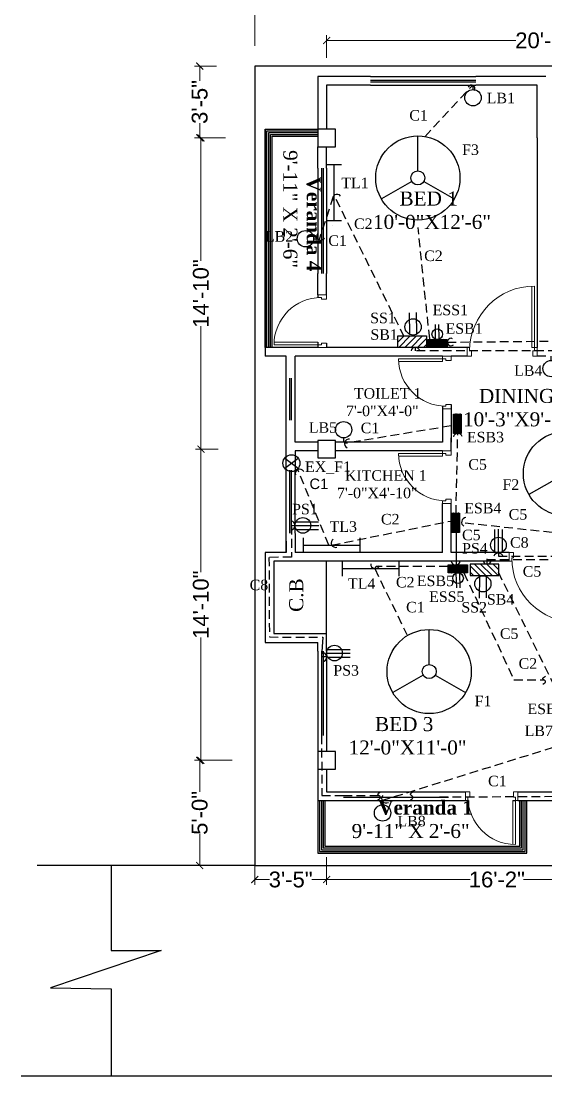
# Model space of a CAD drawing. Header units: inches. Extents: x -19236 to 2549, y 984 to 4513.
# Drawn here: x -702 to -403, y 3280 to 3882 of the extents above; entities that cross this region are included whole.
import ezdxf

# ---------------------------------------------------------------- set-up
doc = ezdxf.new("R2010")
doc.units = ezdxf.units.IN
doc.header["$LTSCALE"] = 20
doc.header["$MEASUREMENT"] = 0
doc.linetypes.add('HIDDEN', pattern=[0.375, 0.25, -0.125])
for name, color, linetype, lineweight, true_color in [('CONDUITT', 7, 'HIDDEN', 9, 0x17f90b), ('SDB2SB', 7, 'HIDDEN', 9, 0x17f90b), ('wall', 7, 'Continuous', 9, 0x2618ec)]:
    doc.layers.add(name, color=color, linetype=linetype, lineweight=lineweight, true_color=true_color)
for name, color, linetype, lineweight in [('DOOR', 252, 'Continuous', 15), ('grill', 253, 'Continuous', 35), ('Window', 204, 'Continuous', 9)]:
    doc.layers.add(name, color=color, linetype=linetype, lineweight=lineweight)
doc.layers.add('Fitting_fixture', color=50, linetype='Continuous')
doc.layers.add('Text_Main', color=7, linetype='Continuous')
doc.styles.add('h7', font='arial.ttf', dxfattribs={"height": 9})
doc.styles.add('RS4', font='sylfaen.ttf', dxfattribs={"height": 12})
doc.styles.get("Standard").update_dxf_attribs({"font": 'arial.ttf'})
doc.dimstyles.new('SAJIB 2', dxfattribs={"dimtxt": 9, "dimasz": 4, "dimexe": 3, "dimexo": 3.0625, "dimgap": 0.09, "dimtad": 0, "dimdec": 0, "dimzin": 3, "dimdsep": 46, "dimlunit": 4, "dimtxsty": 'h7', "dimblk": 'ARCHTICK', "dimcen": 2, "dimclrd": 6, "dimclre": 7, "dimclrt": 7, "dimadec": 0, "dimazin": 0, "dimtfac": 1, "dimtdec": 0, "dimtofl": 0, "dimtmove": 0, "dimatfit": 3, "dimldrblk": 'OPEN30', "dimfxl": 1, "dimtolj": 1, "dimtzin": 0, "dimlwd": 20, "dimlwe": 20, "dimarcsym": 0})

# ---------------------------------------------------------------- blocks, each defined once
blk = doc.blocks.new('RTRTR')
at = {"layer": 'DOOR'}
for p, q in [((-723.21, 2222.65), (-723.21, 2247.61)), ((-721.71, 2222.65), (-721.71, 2247.65)), ((-721.71, 2222.65), (-723.21, 2222.65))]:
    blk.add_line(p, q, dxfattribs=at)
for points in [[(-750.21, 2222.65), (-748.71, 2222.65), (-748.71, 2220.65), (-747.71, 2220.65), (-747.71, 2217.65), (-750.21, 2217.65)], [(-720.21, 2222.65), (-721.71, 2222.65), (-721.71, 2220.65), (-722.71, 2220.65), (-722.71, 2217.65), (-720.21, 2217.65)]]:
    blk.add_lwpolyline(points, close=True, dxfattribs=at)
blk.add_arc((-721.71, 2220.65), 27, 90, 180, dxfattribs=at)
blk = doc.blocks.new('GDFGD')
at = {"layer": 'DOOR'}
for p, q in [((-3036.95, 2150.78), (-3036.95, 2185.78)), ((-3035.45, 2150.78), (-3035.45, 2185.75)), ((-3036.95, 2150.78), (-3035.45, 2150.78))]:
    blk.add_line(p, q, dxfattribs=at)
for points in [[(-3038.45, 2150.78), (-3036.95, 2150.78), (-3036.95, 2148.78), (-3035.95, 2148.78), (-3035.95, 2145.78), (-3038.45, 2145.78)], [(-2998.45, 2150.78), (-2999.95, 2150.78), (-2999.95, 2148.78), (-3000.95, 2148.78), (-3000.95, 2145.78), (-2998.45, 2145.78)]]:
    blk.add_lwpolyline(points, close=True, dxfattribs=at)
blk.add_arc((-3036.95, 2148.78), 37, 0, 90, dxfattribs=at)
blk = doc.blocks.new('_ArchTick')
at = {"layer": 'grill', "color": 0, "const_width": 0.15}
blk.add_lwpolyline([(-0.5, -0.5), (0.5, 0.5)], dxfattribs=at)
blk = doc.blocks.new('*D164')
at = {"layer": 'wall', "color": 7, "linetype": 'Continuous', "lineweight": 20, "ltscale": 25}
for p, q in [((-568.66, 3868), (-568.66, 3897.5)), ((7.34, 3874.71), (7.34, 3897.5))]:
    blk.add_line(p, q, dxfattribs=at)
at = {"layer": 'wall', "color": 6, "linetype": 'Continuous', "lineweight": 20, "ltscale": 25}
for p, q in [((-568.66, 3894.5), (-296.39, 3894.5)), ((7.34, 3894.5), (-264.93, 3894.5))]:
    blk.add_line(p, q, dxfattribs=at)
at = {"layer": 'wall', "color": 6, "linetype": 'Continuous', "lineweight": 20, "ltscale": 25, "xscale": 4, "yscale": 4, "zscale": 4, "rotation": 180}
blk.add_blockref('_ArchTick', (-568.66, 3894.5), dxfattribs=at)
at = {"layer": 'wall', "color": 6, "linetype": 'Continuous', "lineweight": 20, "ltscale": 25, "xscale": 4, "yscale": 4, "zscale": 4}
blk.add_blockref('_ArchTick', (7.34, 3894.5), dxfattribs=at)
at = {"layer": 'wall', "color": 7, "linetype": 'Continuous', "lineweight": -3, "ltscale": 25, "insert": (-280.66, 3894.5), "char_height": 9, "attachment_point": 5, "style": 'h7'}
blk.add_mtext('\\A1;48\'-0"', dxfattribs=at)
blk = doc.blocks.new('_Open30')
at = {"color": 0, "linetype": 'ByBlock', "lineweight": -2}
for p, q in [((-1, 0.27), (0, 0)), ((0, 0), (-1, -0.27)), ((0, 0), (-1, 0))]:
    blk.add_line(p, q, dxfattribs=at)
blk = doc.blocks.new('*D166')
at = {"layer": 'wall', "color": 7, "linetype": 'Continuous', "lineweight": 20, "ltscale": 25}
for p, q in [((-527.66, 3861.25), (-527.66, 3874.09)), ((-280.66, 3861.25), (-280.66, 3874.09))]:
    blk.add_line(p, q, dxfattribs=at)
at = {"layer": 'wall', "color": 6, "linetype": 'Continuous', "lineweight": 20, "ltscale": 25}
for p, q in [((-527.66, 3871.09), (-419.78, 3871.09)), ((-280.66, 3871.09), (-388.53, 3871.09))]:
    blk.add_line(p, q, dxfattribs=at)
at = {"layer": 'wall', "color": 6, "linetype": 'Continuous', "lineweight": 20, "ltscale": 25, "xscale": 4, "yscale": 4, "zscale": 4, "rotation": 180}
blk.add_blockref('_ArchTick', (-527.66, 3871.09), dxfattribs=at)
at = {"layer": 'wall', "color": 6, "linetype": 'Continuous', "lineweight": 20, "ltscale": 25, "xscale": 4, "yscale": 4, "zscale": 4}
blk.add_blockref('_ArchTick', (-280.66, 3871.09), dxfattribs=at)
at = {"layer": 'wall', "color": 7, "linetype": 'Continuous', "lineweight": -3, "ltscale": 25, "insert": (-404.16, 3871.09), "char_height": 9, "attachment_point": 5, "style": 'h7'}
blk.add_mtext('\\A1;20\'-7"', dxfattribs=at)
blk = doc.blocks.new('*D167')
at = {"layer": 'wall', "color": 7, "linetype": 'Continuous', "lineweight": 20, "ltscale": 25}
for p, q in [((-590.42, 3856.5), (-603, 3856.5)), ((-585.37, 3815.5), (-603, 3815.5))]:
    blk.add_line(p, q, dxfattribs=at)
at = {"layer": 'wall', "color": 6, "linetype": 'Continuous', "lineweight": 20, "ltscale": 25}
for p, q in [((-600, 3856.5), (-600, 3848.05)), ((-600, 3815.5), (-600, 3823.95))]:
    blk.add_line(p, q, dxfattribs=at)
at = {"layer": 'wall', "color": 6, "linetype": 'Continuous', "lineweight": 20, "ltscale": 25, "xscale": 4, "yscale": 4, "zscale": 4}
for p, rotation in [((-600, 3856.5), 90), ((-600, 3815.5), 270)]:
    blk.add_blockref('_ArchTick', p, dxfattribs=dict(at, rotation=rotation))
at = {"layer": 'wall', "color": 7, "linetype": 'Continuous', "lineweight": -3, "ltscale": 25, "insert": (-600, 3836), "char_height": 9, "attachment_point": 5, "rotation": 90, "style": 'h7'}
blk.add_mtext('\\A1;3\'-5"', dxfattribs=at)
blk = doc.blocks.new('*D168')
at = {"layer": 'wall', "color": 7, "linetype": 'Continuous', "lineweight": 20, "ltscale": 25}
for p, q in [((-581.55, 3460.5), (-603, 3460.5)), ((-583.22, 3400.5), (-603, 3400.5))]:
    blk.add_line(p, q, dxfattribs=at)
at = {"layer": 'wall', "color": 6, "linetype": 'Continuous', "lineweight": 20, "ltscale": 25}
for p, q in [((-600, 3460.5), (-600, 3442.55)), ((-600, 3400.5), (-600, 3418.45))]:
    blk.add_line(p, q, dxfattribs=at)
at = {"layer": 'wall', "color": 6, "linetype": 'Continuous', "lineweight": 20, "ltscale": 25, "xscale": 4, "yscale": 4, "zscale": 4}
for p, rotation in [((-600, 3460.5), 90), ((-600, 3400.5), 270)]:
    blk.add_blockref('_ArchTick', p, dxfattribs=dict(at, rotation=rotation))
at = {"layer": 'wall', "color": 7, "linetype": 'Continuous', "lineweight": -3, "ltscale": 25, "insert": (-600, 3430.5), "char_height": 9, "attachment_point": 5, "rotation": 90, "style": 'h7'}
blk.add_mtext('\\A1;5\'-0"', dxfattribs=at)
blk = doc.blocks.new('*D169')
at = {"layer": 'wall', "color": 7, "linetype": 'Continuous', "lineweight": 20, "ltscale": 25}
for p, q in [((-568.66, 3405.23), (-568.66, 3389.48)), ((-527.66, 3405.23), (-527.66, 3389.48))]:
    blk.add_line(p, q, dxfattribs=at)
at = {"layer": 'wall', "color": 6, "linetype": 'Continuous', "lineweight": 20, "ltscale": 25}
for p, q in [((-568.66, 3392.48), (-560.21, 3392.48)), ((-527.66, 3392.48), (-536.11, 3392.48))]:
    blk.add_line(p, q, dxfattribs=at)
at = {"layer": 'wall', "color": 6, "linetype": 'Continuous', "lineweight": 20, "ltscale": 25, "xscale": 4, "yscale": 4, "zscale": 4, "rotation": 180}
blk.add_blockref('_ArchTick', (-568.66, 3392.48), dxfattribs=at)
at = {"layer": 'wall', "color": 6, "linetype": 'Continuous', "lineweight": 20, "ltscale": 25, "xscale": 4, "yscale": 4, "zscale": 4}
blk.add_blockref('_ArchTick', (-527.66, 3392.48), dxfattribs=at)
at = {"layer": 'wall', "color": 7, "linetype": 'Continuous', "lineweight": -3, "ltscale": 25, "insert": (-548.16, 3392.48), "char_height": 9, "attachment_point": 5, "style": 'h7'}
blk.add_mtext('\\A1;3\'-5"', dxfattribs=at)
blk = doc.blocks.new('*D170')
at = {"layer": 'wall', "color": 7, "linetype": 'Continuous', "lineweight": 20, "ltscale": 25}
for p, q in [((-333.66, 3405.87), (-333.66, 3389.48)), ((-527.66, 3405.23), (-527.66, 3389.48))]:
    blk.add_line(p, q, dxfattribs=at)
at = {"layer": 'wall', "color": 6, "linetype": 'Continuous', "lineweight": 20, "ltscale": 25}
for p, q in [((-527.66, 3392.48), (-445.78, 3392.48)), ((-333.66, 3392.48), (-415.53, 3392.48))]:
    blk.add_line(p, q, dxfattribs=at)
at = {"layer": 'wall', "color": 6, "linetype": 'Continuous', "lineweight": 20, "ltscale": 25, "xscale": 4, "yscale": 4, "zscale": 4, "rotation": 180}
blk.add_blockref('_ArchTick', (-527.66, 3392.48), dxfattribs=at)
at = {"layer": 'wall', "color": 6, "linetype": 'Continuous', "lineweight": 20, "ltscale": 25, "xscale": 4, "yscale": 4, "zscale": 4}
blk.add_blockref('_ArchTick', (-333.66, 3392.48), dxfattribs=at)
at = {"layer": 'wall', "color": 7, "linetype": 'Continuous', "lineweight": -3, "ltscale": 25, "insert": (-430.66, 3392.48), "char_height": 9, "attachment_point": 5, "style": 'h7'}
blk.add_mtext('\\A1;16\'-2"', dxfattribs=at)
blk = doc.blocks.new('*D174')
at = {"layer": 'wall', "color": 7, "linetype": 'Continuous', "lineweight": 20, "ltscale": 25}
for p, q in [((-589.39, 3638), (-602.32, 3638)), ((-589.39, 3460.5), (-602.32, 3460.5))]:
    blk.add_line(p, q, dxfattribs=at)
at = {"layer": 'wall', "color": 6, "linetype": 'Continuous', "lineweight": 20, "ltscale": 25}
for p, q in [((-599.32, 3638), (-599.32, 3567.87)), ((-599.32, 3460.5), (-599.32, 3530.63))]:
    blk.add_line(p, q, dxfattribs=at)
at = {"layer": 'wall', "color": 6, "linetype": 'Continuous', "lineweight": 20, "ltscale": 25, "xscale": 4, "yscale": 4, "zscale": 4}
for p, rotation in [((-599.32, 3638), 90), ((-599.32, 3460.5), 270)]:
    blk.add_blockref('_ArchTick', p, dxfattribs=dict(at, rotation=rotation))
at = {"layer": 'wall', "color": 7, "linetype": 'Continuous', "lineweight": -3, "ltscale": 25, "insert": (-599.32, 3549.25), "char_height": 9, "attachment_point": 5, "rotation": 90, "style": 'h7'}
blk.add_mtext('\\A1;14\'-10"', dxfattribs=at)
blk = doc.blocks.new('*D175')
at = {"layer": 'wall', "color": 7, "linetype": 'Continuous', "lineweight": 20, "ltscale": 25}
for p, q in [((-589.39, 3815.5), (-602.32, 3815.5)), ((-589.39, 3638), (-602.32, 3638))]:
    blk.add_line(p, q, dxfattribs=at)
at = {"layer": 'wall', "color": 6, "linetype": 'Continuous', "lineweight": 20, "ltscale": 25}
for p, q in [((-599.32, 3815.5), (-599.32, 3745.37)), ((-599.32, 3638), (-599.32, 3708.13))]:
    blk.add_line(p, q, dxfattribs=at)
at = {"layer": 'wall', "color": 6, "linetype": 'Continuous', "lineweight": 20, "ltscale": 25, "xscale": 4, "yscale": 4, "zscale": 4}
for p, rotation in [((-599.32, 3815.5), 90), ((-599.32, 3638), 270)]:
    blk.add_blockref('_ArchTick', p, dxfattribs=dict(at, rotation=rotation))
at = {"layer": 'wall', "color": 7, "linetype": 'Continuous', "lineweight": -3, "ltscale": 25, "insert": (-599.32, 3726.75), "char_height": 9, "attachment_point": 5, "rotation": 90, "style": 'h7'}
blk.add_mtext('\\A1;14\'-10"', dxfattribs=at)
blk = doc.blocks.new('fan')
at = {"layer": 'Fitting_fixture'}
for p, q in [((-2.69, 1.04), (-2.69, 21.04)), ((-6.15, -4.96), (-23.48, -14.96)), ((0.77, -4.96), (18.09, -14.96))]:
    blk.add_line(p, q, dxfattribs=at)
for radius in [24, 4]:
    blk.add_circle((-2.69, -2.96), radius, dxfattribs=at)
blk = doc.blocks.new('tubelight')
blk.add_line((0, -4.19), (32.04, -4.19))
at = {"layer": 'Fitting_fixture'}
for p, q in [((0, -8.4), (0, 0.02)), ((32.04, 0), (32.04, -8.42))]:
    blk.add_line(p, q, dxfattribs=at)
blk = doc.blocks.new('LED_SMAll')
at = {"layer": 'Fitting_fixture', "linetype": 'Continuous'}
blk.add_line((0, -4.68), (0, -7.07), dxfattribs=at)
blk.add_circle((0, 0), 4.68, dxfattribs=at)
blk = doc.blocks.new('sb')
at = {"layer": 'Fitting_fixture', "linetype": 'Continuous'}
h = blk.add_hatch(dxfattribs=at)
h.set_pattern_fill('ANSI31', color=256, scale=20, style=0)
h.paths.add_polyline_path([(1406.74, 1105.9), (1423.09, 1105.9), (1423.09, 1099.37), (1406.74, 1099.37)])
blk.add_lwpolyline([(1406.74, 1105.9), (1423.09, 1105.9), (1423.09, 1099.37), (1406.74, 1099.37)], close=True, dxfattribs=at)
blk = doc.blocks.new('2PIN_S')
at = {"layer": 'Fitting_fixture'}
for p, q in [((-1.92, -0.4), (-1.94, -12.74)), ((1.96, -0.33), (1.96, -12.65))]:
    blk.add_line(p, q, dxfattribs=at)
blk.add_circle((0.09, -4.56), 4.62, dxfattribs=at)
blk = doc.blocks.new('exhaust fan')
at = {"layer": 'Fitting_fixture'}
for p, q in [((0.99, -2.93), (8.63, 2.93)), ((0.99, 2.92), (8.63, -2.92))]:
    blk.add_line(p, q, dxfattribs=at)
blk.add_circle((4.81, 0), 4.81, dxfattribs=at)
blk = doc.blocks.new('3pinS')
at = {"layer": 'Fitting_fixture'}
for p, q in [((6.75, 0), (-6.75, 0)), ((6.09, 2.35), (-6.62, 2.35)), ((6.27, -2.03), (-6.67, -2.03))]:
    blk.add_line(p, q, dxfattribs=at)
blk.add_circle((2.28, 0), 4.47, dxfattribs=at)
blk = doc.blocks.new('Emer_SB')
at = {"layer": 'Fitting_fixture'}
h = blk.add_hatch(dxfattribs=at)
h.set_pattern_fill('ANSI38', color=256, style=0)
h.set_pattern_definition([(45, (-2395.5, -1026.5), (-0.0883883476, 0.0883883476), []), (135, (-2395.5, -1026.5), (-0.265165043, 0.0883883476), [0.3125, -0.1875])])
h.paths.add_polyline_path([(0, 4.5), (11, 4.5), (11, 0), (0, 0)])
blk.add_lwpolyline([(0, 4.5), (11, 4.5), (11, 0), (0, 0)], close=True, dxfattribs=at)
blk = doc.blocks.new('ES')
at = {"layer": 'Fitting_fixture'}
for p, q in [((0.16, 0.96), (8.54, 1)), ((0.22, -1.13), (8.54, -1))]:
    blk.add_line(p, q, dxfattribs=at)
blk.add_circle((3.04, 0), 3.04, dxfattribs=at)

msp = doc.modelspace()

# ---------------------------------------------------------------- linework, layer by layer
at = {"layer": 'CONDUITT', "color": 1, "lineweight": -3}
for p, q in [((-471.77749, 3816.19563), (-444.42959, 3845.5)), ((-468.92959, 3701), (-475.56285, 3764.43826)), ((-458.9296, 3699), (-310.42959, 3700.5)), ((-456.65748, 3651.26307), (-517.35372, 3641.21875)), ((-453.92959, 3601), (-452.92959, 3647)), ((-526.46369, 3583.2176), (-544.01567, 3626.1171)), ((-524.82055, 3583.2176), (-456.92959, 3597)), ((-339.42959, 3584), (-450.92959, 3596)), ((-500.26918, 3569.82131), (-481.89957, 3532.23011)), ((-458.46985, 3571), (-499.42959, 3571)), ((-449.42959, 3567.44234), (-420.92959, 3506.5)), ((-420.92959, 3506.5), (-403.92959, 3506.5))]:
    msp.add_line(p, q, dxfattribs=at)
at = {"layer": 'CONDUITT', "lineweight": -3}
for p, q in [((-523.92959, 3782), (-531.92959, 3757.5)), ((-483.42959, 3702), (-523.42959, 3783)), ((-396.42959, 3694), (-476.42959, 3694)), ((-547.65814, 3594.25879), (-547.65814, 3576.44938)), ((-547.65814, 3576.44938), (-560.52949, 3576.19698)), ((-560.52949, 3576.19698), (-560.29262, 3530.86053)), ((-436.42959, 3575), (-382.42959, 3575)), ((-429.79198, 3576.88904), (-381.42959, 3577)), ((-429.92959, 3568), (-382.92959, 3472.5)), ((-560.29262, 3530.86053), (-529.87596, 3530.66453)), ((-384.227, 3472.24899), (-495.78654, 3437.56904)), ((-530.42959, 3440.5), (-518.13068, 3440.5)), ((-518.13068, 3440.5), (-497.98222, 3440.5)), ((-478.4095, 3439.5), (-393.92959, 3440))]:
    msp.add_line(p, q, dxfattribs=at)
at = {"layer": 'CONDUITT', "linetype": 'Continuous', "lineweight": -3}
for p, q in [((-476.92959, 3694), (-476.92959, 3696)), ((-545.65814, 3594.47319), (-547.65814, 3594.25879)), ((-436.42959, 3575.5), (-436.42959, 3572.38702)), ((-429.72687, 3578.80045), (-429.79198, 3576.88904)), ((-500.42959, 3570), (-500.42959, 3570)), ((-529.87596, 3530.66453), (-530.65814, 3519.68818))]:
    msp.add_line(p, q, dxfattribs=at)
at = {"layer": 'CONDUITT', "color": 1, "linetype": 'Continuous', "lineweight": -3}
for p, q in [((-453.92959, 3590.5), (-453.92959, 3571.94234)), ((-499.42959, 3571), (-500.42959, 3570))]:
    msp.add_line(p, q, dxfattribs=at)
at = {"layer": 'CONDUITT', "color": 3, "lineweight": -3}
msp.add_line((-530.65814, 3519.68818), (-530.42959, 3440.5), dxfattribs=at)
at = {"layer": 'CONDUITT', "color": 1, "linetype": 'Continuous', "lineweight": -3}
for centre, radius, start, end in [((-445.13056, 3843.64534), 1.99172, 328.65113999, 154.58937011), ((-456.8209, 3699.08695), 2.11049, 65.01872659, 311.24147812), ((-452.87879, 3644.30567), 2.64362, 18.82284156, 164.77300101), ((-514.89053, 3641.16785), 2.58954, 82.2686311, 246.6917607), ((-542.97307, 3623.90271), 2.58954, 29.96742309, 194.39055269), ((-448.08969, 3596.27889), 2.64362, 93.59581135, 239.5459708), ((-522.502, 3584.53736), 2.58954, 122.14641873, 286.56954833), ((-454.08831, 3574.48747), 2.58954, 191.04062858, 355.46375818), ((-499.96178, 3572.43374), 2.58954, 176.72667994, 341.14980954)]:
    msp.add_arc(centre, radius, start, end, dxfattribs=at)
at = {"layer": 'CONDUITT', "linetype": 'Continuous', "lineweight": -3}
for centre, radius, start, end in [((-521.73445, 3780.74167), 2.58954, 38.17226935, 202.59539895), ((-530.94019, 3759.53178), 2.25988, 139.48167673, 332.83442793), ((-477.05145, 3693.44543), 2.58954, 13.8517795, 165.68422647), ((-548.31043, 3594.53579), 2.58954, 275.5830672, 80.0061968), ((-436.17959, 3574.62667), 2.25356, 183.22236349, 356.77763651), ((-429.8261, 3575.82097), 2.85802, 18.00403462, 155.63591426), ((-530.20955, 3519.35676), 2.58954, 277.45030231, 81.87343191), ((-493.77179, 3438.7233), 2.58954, 136.67745212, 301.10058172)]:
    msp.add_arc(centre, radius, start, end, dxfattribs=at)
at = {"layer": 'CONDUITT', "color": 1, "linetype": 'Continuous', "lineweight": -3}
msp.add_spline([(-404.40982, 3504), (-402.90982, 3505.5), (-404.40982, 3507), (-402.90982, 3508.5)], degree=3, dxfattribs=at)
at = {"layer": 'CONDUITT', "linetype": 'Continuous', "lineweight": -3}
for points in [[(-498.40814, 3437.99999), (-496.90814, 3439.49999), (-498.40814, 3440.99999), (-496.90814, 3442.49999)], [(-479.9095, 3438), (-478.4095, 3439.5), (-479.9095, 3441), (-478.4095, 3442.5)]]:
    msp.add_spline(points, degree=3, dxfattribs=at)
at = {"layer": 'grill', "color": 0, "linetype": 'Continuous', "lineweight": -3}
msp.add_line((-562.65814, 3820.5), (-562.65814, 3691), dxfattribs=at)
at = {"layer": 'grill', "linetype": 'Continuous', "lineweight": -3}
for points in [[(-562.65814, 3696), (-562.65814, 3820.5), (-532.65814, 3820.5)], [(-561.65814, 3696), (-561.65814, 3819.5), (-532.65814, 3819.5)], [(-560.65814, 3696), (-560.65814, 3818.5), (-532.65814, 3818.5)], [(-559.65814, 3696), (-559.65814, 3817.5), (-532.65814, 3817.5)], [(-558.65814, 3696), (-558.65814, 3816.5), (-532.65814, 3816.5)], [(-532.65814, 3437.5), (-532.65814, 3407.5), (-413.60323, 3407.5), (-413.60323, 3437.5)], [(-531.65814, 3437.5), (-531.65814, 3408.5), (-414.60323, 3408.5), (-414.60323, 3437.5)], [(-530.65814, 3437.5), (-530.65814, 3409.5), (-415.60323, 3409.5), (-415.60323, 3437.5)], [(-529.65814, 3437.5), (-529.65814, 3410.5), (-416.60323, 3410.5), (-416.60323, 3437.5)], [(-528.65814, 3437.5), (-528.65814, 3411.5), (-417.60323, 3411.5), (-417.60323, 3437.5)]]:
    msp.add_lwpolyline(points, dxfattribs=at)
at = {"layer": 'SDB2SB', "linetype": 'Continuous', "lineweight": -3}
msp.add_line((-530.65814, 3519.68818), (-527.65814, 3519.68818), dxfattribs=at)
at = {"layer": 'wall', "color": 1, "linetype": 'Continuous', "lineweight": -3, "ltscale": 25}
for p, q in [((7.34186, 3856.5), (-568.65814, 3856.5)), ((-568.65814, 3856.5), (-568.65814, 3400.5)), ((-568.65814, 3400.5), (-692.5932, 3400.5)), ((-650.52183, 3400.5), (-650.52183, 3352.07802)), ((-568.65814, 3400.5), (7.34186, 3400.5)), ((-621.91069, 3352.07802), (-685.11337, 3330.80714)), ((-650.52183, 3352.07802), (-621.91069, 3352.07802)), ((-685.11337, 3330.80714), (-650.52183, 3330.14242)), ((-650.52183, 3330.14242), (-650.52183, 3280.5)), ((-701.78675, 3280.5), (161.84878, 3280.5))]:
    msp.add_line(p, q, dxfattribs=at)
at = {"layer": 'wall', "linetype": 'Continuous', "lineweight": -3, "ltscale": 25}
for p, q in [((-502.65652, 3850.5), (-532.65814, 3850.5)), ((-532.65814, 3850.5), (-532.65814, 3820.5)), ((-502.65652, 3850.5), (-505.10167, 3850.5)), ((-461.0936, 3850.5), (-461.0936, 3850.5)), ((-450.38932, 3850.5), (-450.4635, 3850.5)), ((-402.65814, 3850.5), (-442.5936, 3850.5)), ((-502.65652, 3845.5), (-527.65814, 3845.5)), ((-527.65814, 3845.5), (-527.65814, 3820.5)), ((-407.65814, 3845.5), (-442.5936, 3845.5)), ((-407.65814, 3815.5), (-407.65814, 3845.5)), ((-407.65814, 3815.5), (-407.65814, 3696)), ((-532.65814, 3798.31292), (-532.65814, 3810.5)), ((-527.65814, 3798.31292), (-527.65814, 3810.5)), ((-527.65814, 3756.75), (-527.65814, 3756.75)), ((-532.65814, 3726), (-532.65814, 3738.25)), ((-527.65814, 3726), (-527.65814, 3738.25)), ((-532.65814, 3726), (-532.65814, 3724.42582)), ((-532.65814, 3696), (-562.65814, 3696)), ((-532.65814, 3699), (-532.65814, 3696)), ((-527.65814, 3698.5), (-527.65814, 3696)), ((-446.65814, 3696), (-527.65814, 3696)), ((-550.65814, 3691), (-562.65814, 3691)), ((-550.65814, 3678.5), (-550.65814, 3691)), ((-545.65814, 3678.5), (-545.65814, 3691)), ((-461.65814, 3691), (-545.65814, 3691)), ((-447.65814, 3691), (-456.65814, 3691)), ((-402.65814, 3691), (-407.65814, 3691)), ((-545.65814, 3660), (-545.65814, 3660)), ((-461.65814, 3662.57417), (-461.65814, 3642)), ((-461.65814, 3662.57417), (-461.65814, 3642)), ((-456.65814, 3663.5), (-456.65814, 3642)), ((-456.65814, 3663.5), (-456.65814, 3642)), ((-550.65814, 3626), (-550.65814, 3654.43707)), ((-545.65814, 3642), (-545.65814, 3654.43707)), ((-532.65814, 3642), (-545.65814, 3642)), ((-461.65814, 3642), (-522.65814, 3642)), ((-456.65814, 3637), (-456.65814, 3644.5)), ((-532.65814, 3637), (-545.65814, 3637)), ((-545.65814, 3637), (-545.65814, 3626)), ((-461.65814, 3637), (-522.65814, 3637)), ((-461.65814, 3579), (-461.65814, 3607)), ((-456.65814, 3579), (-456.65814, 3607)), ((-545.65814, 3595.5), (-545.65814, 3595.5)), ((-550.65814, 3579), (-550.65814, 3589.93707)), ((-545.65814, 3589.93707), (-545.65814, 3579)), ((-550.65814, 3585.5), (-550.65814, 3579)), ((-550.65814, 3585.5), (-550.65814, 3579)), ((-545.65814, 3585.5), (-545.65814, 3579)), ((-550.65814, 3579), (-562.65814, 3579)), ((-562.65814, 3579), (-562.65814, 3574)), ((-562.65814, 3574), (-562.65814, 3527.75)), ((-423.65814, 3574), (-557.65814, 3574)), ((-557.65814, 3574), (-557.65814, 3532.75)), ((-461.65814, 3579), (-545.65814, 3579)), ((-423.65814, 3579), (-456.65814, 3579)), ((-557.65814, 3532.75), (-527.65814, 3532.75)), ((-527.65814, 3522.75), (-527.65814, 3532.75)), ((-562.65814, 3527.75), (-532.65814, 3527.75)), ((-532.65814, 3522.81292), (-532.65814, 3527.75)), ((-527.65814, 3493.25), (-527.65814, 3493.25)), ((-532.65814, 3474.75), (-532.65814, 3465.5)), ((-527.65814, 3474.75), (-527.65814, 3465.5)), ((-532.65814, 3455.5), (-532.65814, 3407.5)), ((-527.65814, 3455.5), (-527.65814, 3447.5)), ((-527.65814, 3455.5), (-527.65814, 3442.5)), ((-527.65814, 3442.5), (-518.19361, 3442.5)), ((-476.63068, 3442.5), (-476.63068, 3442.5)), ((-458.13068, 3442.5), (-448.60323, 3442.5)), ((-418.60323, 3442.5), (-383.65814, 3442.5)), ((-532.65814, 3437.5), (-518.19361, 3437.5)), ((-458.13068, 3437.5), (-448.60323, 3437.5)), ((-447.10323, 3437.5), (-447.02905, 3437.5)), ((-421.60323, 3437.5), (-420.10323, 3437.5)), ((-418.60323, 3437.5), (-413.60323, 3437.5)), ((-413.60323, 3437.5), (-386.65814, 3437.5)), ((-413.60323, 3437.5), (-368.22106, 3437.5))]:
    msp.add_line(p, q, dxfattribs=at)
at = {"layer": 'wall', "color": 0, "linetype": 'Continuous', "lineweight": -3, "ltscale": 25}
msp.add_line((-527.65814, 3532.75), (-527.65814, 3574), dxfattribs=at)
at = {"layer": 'wall', "color": 1, "linetype": 'Continuous', "lineweight": -3, "ltscale": 25}
for points in [[(-532.65814, 3810.5), (-522.65814, 3810.5), (-522.65814, 3820.5), (-532.65814, 3820.5)], [(-532.65814, 3633), (-522.65814, 3633), (-522.65814, 3643), (-532.65814, 3643)], [(-532.65814, 3455.5), (-522.65814, 3455.5), (-522.65814, 3465.5), (-532.65814, 3465.5)]]:
    msp.add_lwpolyline(points, close=True, dxfattribs=at)
at = {"layer": 'Window', "linetype": 'Continuous', "lineweight": -3}
for p, q in [((-502.5936, 3850.5), (-442.5936, 3850.5)), ((-502.5936, 3850.5), (-442.5936, 3850.5)), ((-502.5936, 3848.5), (-442.5936, 3848.5)), ((-502.5936, 3848.5), (-442.5936, 3848.5)), ((-502.5936, 3847.5), (-442.5936, 3847.5)), ((-502.5936, 3847.5), (-442.5936, 3847.5)), ((-502.5936, 3845.5), (-442.5936, 3845.5)), ((-502.5936, 3845.5), (-442.5936, 3845.5)), ((-532.65814, 3798.25), (-532.65814, 3738.25)), ((-532.65814, 3798.25), (-532.65814, 3738.25)), ((-530.65814, 3798.25), (-530.65814, 3738.25)), ((-530.65814, 3798.25), (-530.65814, 3738.25)), ((-529.65814, 3798.25), (-529.65814, 3738.25)), ((-529.65814, 3798.25), (-529.65814, 3738.25)), ((-527.65814, 3798.25), (-527.65814, 3738.25)), ((-527.65814, 3798.25), (-527.65814, 3738.25)), ((-550.65814, 3654.5), (-550.65814, 3678.5)), ((-550.65814, 3654.5), (-550.65814, 3678.5)), ((-548.65814, 3654.5), (-548.65814, 3678.5)), ((-548.65814, 3654.5), (-548.65814, 3678.5)), ((-547.65814, 3654.5), (-547.65814, 3678.5)), ((-547.65814, 3654.5), (-547.65814, 3678.5)), ((-545.65814, 3654.5), (-545.65814, 3678.5)), ((-545.65814, 3654.5), (-545.65814, 3678.5)), ((-550.65814, 3590), (-550.65814, 3626)), ((-550.65814, 3590), (-550.65814, 3626)), ((-548.65814, 3590), (-548.65814, 3626)), ((-548.65814, 3590), (-548.65814, 3626)), ((-547.65814, 3590), (-547.65814, 3626)), ((-547.65814, 3590), (-547.65814, 3626)), ((-545.65814, 3590), (-545.65814, 3626)), ((-545.65814, 3590), (-545.65814, 3626)), ((-532.65814, 3522.75), (-532.65814, 3474.75)), ((-532.65814, 3522.75), (-532.65814, 3474.75)), ((-530.65814, 3522.75), (-530.65814, 3474.75)), ((-530.65814, 3522.75), (-530.65814, 3474.75)), ((-529.65814, 3522.75), (-529.65814, 3474.75)), ((-529.65814, 3522.75), (-529.65814, 3474.75)), ((-527.65814, 3522.75), (-527.65814, 3474.75)), ((-527.65814, 3522.75), (-527.65814, 3474.75)), ((-518.13068, 3442.5), (-458.13068, 3442.5)), ((-518.13068, 3442.5), (-458.13068, 3442.5)), ((-518.13068, 3439.5), (-458.13068, 3439.5)), ((-518.13068, 3439.5), (-458.13068, 3439.5)), ((-518.13068, 3437.5), (-458.13068, 3437.5)), ((-518.13068, 3437.5), (-458.13068, 3437.5))]:
    msp.add_line(p, q, dxfattribs=at)

# ---------------------------------------------------------------- block references
at = {"layer": 'Fitting_fixture', "linetype": 'ByBlock', "lineweight": -3}
for name, p, rotation in [('LED_SMAll', (-444.22906, 3838.43572), 180), ('LED_SMAll', (-539.74782, 3758.00868), 90), ('2PIN_S', (-478.21639, 3703.13718), 181.1070551347295), ('ES', (-464.56702, 3700.5), 90.89159844191614), ('3pinS', (-429.72687, 3585.55466), 270), ('ES', (-452.83243, 3567.44234), 270.8915984419161), ('LED_SMAll', (-495.78654, 3430.49727), 180)]:
    msp.add_blockref(name, p, dxfattribs=dict(at, rotation=rotation))
for name, p in [('fan', (-472.97583, 3795.637)), ('fan', (-388.85776, 3627.01055)), ('2PIN_S', (-438.70816, 3565.74366)), ('fan', (-466.51454, 3514.09719))]:
    msp.add_blockref(name, p, dxfattribs=at)
at = {"layer": 'Fitting_fixture', "linetype": 'Continuous', "lineweight": -3}
for name, p, rotation in [('tubelight', (-527.63916, 3768.25), 90), ('LED_SMAll', (-399.67887, 3683.94868), 180), ('Emer_SB', (-450.92959, 3647), 90), ('Emer_SB', (-451.9296, 3590.5), 90), ('Emer_SB', (-447.46985, 3571.94234), 180)]:
    msp.add_blockref(name, p, dxfattribs=dict(at, rotation=rotation))
for name, p in [('sb', (-1893.89385, 2596.63164)), ('Emer_SB', (-469.9296, 3696)), ('LED_SMAll', (-517.97989, 3649.07177)), ('exhaust fan', (-552.5385, 3629.97966)), ('tubelight', (-540.84029, 3587.41035)), ('tubelight', (-518.57741, 3574.01406))]:
    msp.add_blockref(name, p, dxfattribs=at)
at = {"layer": 'Fitting_fixture', "linetype": 'Continuous', "lineweight": -3, "xscale": -1}
msp.add_blockref('sb', (977.16282, 2466.48215), dxfattribs=at)
at = {"layer": 'grill', "color": 0, "linetype": 'Continuous', "lineweight": -3, "xscale": -1}
msp.add_blockref('GDFGD', (-3446.11101, 1545.21513), dxfattribs=at)
for p, rotation in [((1689.99607, 2975.79225), 90), ((301.60452, 5660.15421), 180)]:
    msp.add_blockref('RTRTR', p, dxfattribs=dict(at, rotation=rotation))
at = {"layer": 'grill', "color": 0, "linetype": 'Continuous', "lineweight": -3}
for name, p, rotation in [('RTRTR', (1760.99607, 4411.20774), 90), ('RTRTR', (1760.99607, 4357.20774), 90), ('GDFGD', (-3422.11101, 5724.78486), 180)]:
    msp.add_blockref(name, p, dxfattribs=dict(at, rotation=rotation))
at = {"layer": 'SDB2SB', "linetype": 'ByBlock', "lineweight": -3, "rotation": 180}
for p in [(-538.90393, 3594.47319), (-520.90393, 3521.6816)]:
    msp.add_blockref('3pinS', p, dxfattribs=at)

# ---------------------------------------------------------------- texts
at = {"layer": 'CONDUITT', "linetype": 'Continuous', "lineweight": -3, "char_height": 6, "attachment_point": 1, "style": 'RS4'}
for s, insert, width in [('{\\C4;LB1}', (-436.42684, 3841.27186), 23.4693032), ('{\\C4;F3}', (-450.42684, 3811.77186), 23.4693032), ('C2', (-512.05604, 3769.55037), 66.2243647), ('C1', (-526.71565, 3759.94603), 66.2243647), ('{\\C4;ESS1}', (-467.22997, 3720.35439), 23.4693032), ('{\\C4;SS1}', (-502.84004, 3715.81181), 23.4693032), ('{\\C4;SB1}', (-502.70782, 3706.34749), 23.4693032), ('{\\C4;ESB1}', (-459.86193, 3709.78879), 23.4693032), ('{\\C4;LB4}', (-420.81074, 3685.81697), 23.4693032), ('{\\C4;EX_F1}', (-539.97524, 3630.95299), 23.4693032), ('{\\C4;F2}', (-427.42684, 3620.77186), 23.4693032), ('{\\C4;PS1}', (-547.33367, 3606.81092), 23.4693032), ('{\\C4;ESB4}', (-449.22998, 3607.35439), 23.4693032), ('{\\C4;TL3}', (-525.96768, 3596.81704), 23.4693032), ('C8', (-423.12744, 3587.76922), 66.2243647), ('{\\C4;PS4}', (-450.44924, 3584.42844), 23.4693032), ('C5', (-415.89889, 3571.28001), 66.2243647), ('C8', (-571.53611, 3563.54252), 66.2243647), ('{\\C4;TL4}', (-515.46768, 3564.31704), 23.4693032), ('{\\C4;ESB5}', (-476.22998, 3565.85439), 23.4693032), ('{\\C4;ESS5}', (-469.25103, 3556.84556), 23.4693032), ('{\\C4;SS2}', (-450.86109, 3550.80298), 23.4693032), ('{\\C4;SB4}', (-436.34004, 3555.31181), 23.4693032), ('{\\C4;PS3}', (-523.83367, 3514.81092), 23.4693032), ('C2', (-418.24335, 3518.74216), 66.2243647), ('{\\C4;F1}', (-443.30496, 3497.32295), 23.4693032), ('{\\C4;ESB6}', (-413.22998, 3492.85439), 23.4693032), ('{\\C4;LB7}', (-414.81074, 3480.31697), 23.4693032), ('C1', (-435.66222, 3451.69607), 66.2243647), ('{\\C4;LB8}', (-487.31074, 3428.81697), 23.4693032)]:
    msp.add_mtext(s, dxfattribs=dict(at, insert=insert, width=width))
at = {"layer": 'CONDUITT', "color": 1, "linetype": 'Continuous', "lineweight": -3, "char_height": 6, "width": 66.2243647, "attachment_point": 1, "style": 'RS4'}
for s, insert in [('C1', (-480.53623, 3831.37976)), ('C2', (-472.06904, 3751.27441)), ('C1', (-508.22415, 3653.07601)), ('C5', (-446.89889, 3632.28002)), ('C5', (-423.89889, 3603.78001)), ('C2', (-496.69076, 3601.05183)), ('C5', (-450.48527, 3592.05507)), ('C2', (-488.14802, 3565.103)), ('C1', (-482.3727, 3550.88674)), ('C5', (-428.89889, 3535.78002))]:
    msp.add_mtext(s, dxfattribs=dict(at, insert=insert))
at = {"layer": 'CONDUITT', "color": 0, "linetype": 'Continuous', "lineweight": -3, "insert": (-519.30496, 3792.82295), "char_height": 6, "width": 23.4693032, "attachment_point": 1, "style": 'RS4'}
msp.add_mtext('{\\C4;TL1}', dxfattribs=at)
at = {"layer": 'CONDUITT', "color": 7, "linetype": 'Continuous', "lineweight": -3, "char_height": 6, "width": 23.4693032, "attachment_point": 1, "style": 'RS4'}
for s, insert in [('{\\C4;LB2}', (-562.81074, 3762.31697)), ('{\\C4;LB5}', (-537.81074, 3653.31697)), ('{\\C4;ESB3}', (-447.72997, 3647.85439))]:
    msp.add_mtext(s, dxfattribs=dict(at, insert=insert))
at = {"layer": 'CONDUITT', "linetype": 'Continuous', "lineweight": -3, "insert": (-524.53991, 3765.6139), "char_height": 0.2, "width": 32.1884789, "attachment_point": 1}
msp.add_mtext('C1', dxfattribs=at)
at = {"layer": 'SDB2SB', "color": 1, "linetype": 'Continuous', "lineweight": -3, "insert": (-537.42959, 3621.20464), "char_height": 6, "width": 16, "attachment_point": 1}
msp.add_mtext('C1', dxfattribs=at)
at = {"layer": 'Text_Main', "lineweight": -3, "ltscale": 25, "insert": (-530.99071, 3808.54201), "char_height": 8, "width": 139.4242969, "attachment_point": 1, "rotation": 270, "style": 'RS4'}
msp.add_mtext('     {\\fTimes New Roman|b1|i0|c0|p18;Veranda 4}\\P9\'-11" X 2\'-6"', dxfattribs=at)
at = {"layer": 'Text_Main', "linetype": 'Continuous', "lineweight": -3, "ltscale": 25, "attachment_point": 1, "style": 'RS4'}
for s, insert, char_height, width in [('     BED 1\\P10\'-0"X12\'-6"', (-501.23242, 3784.92796), 8, 139.4242969), ('  TOILET 1\\P7\'-0"X4\'-0"', (-516.62463, 3672.81242), 6, 139.4242969), ('   DINING 1\\P10\'-3"X9\'-5"', (-449.92854, 3672.34099), 8, 63.4989491), ('  KITCHEN 1\\P7\'-0"X4\'-10"', (-521.76076, 3625.98475), 6, 139.4242969), ('     BED 3\\P12\'-0"X11\'-0"', (-515.18083, 3485.15726), 8, 139.4242969)]:
    msp.add_mtext(s, dxfattribs=dict(at, insert=insert, char_height=char_height, width=width))
at = {"layer": 'Text_Main', "linetype": 'Continuous', "lineweight": -3, "ltscale": 25, "insert": (-548.99651, 3545.16241), "char_height": 8, "attachment_point": 1, "rotation": 90, "style": 'RS4'}
msp.add_mtext_dynamic_manual_height_columns('C.B', width=36.0912321, gutter_width=60, heights=[0], dxfattribs=at)
at = {"layer": 'Text_Main', "lineweight": -3, "ltscale": 25, "insert": (-513.41416, 3437.52303), "char_height": 8, "width": 139.4242969, "attachment_point": 1, "style": 'RS4'}
msp.add_mtext('     {\\fTimes New Roman|b1|i0|c0|p18;Veranda 1\\H1.333x; }\\P9\'-11" X 2\'-6"', dxfattribs=at)

# ---------------------------------------------------------------- dimensions: what is measured, and where the dimension line sits
at = {"layer": 'wall', "linetype": 'Continuous', "lineweight": -3, "ltscale": 25}
for base, p1, p2, picture, middle in [((7.34186, 3894.49696), (-568.65814, 3864.93335), (7.34186, 3871.64672), '*D164', (-280.65814, 3894.49696)), ((-527.65814, 3871.08557), (-280.65814, 3858.1846), (-527.65814, 3858.1846), '*D166', (-404.15814, 3871.08557)), ((-527.65814, 3392.47689), (-568.65814, 3408.293), (-527.65814, 3408.293), '*D169', (-548.15814, 3392.47689))]:
    dim = msp.add_linear_dim(base=base, p1=p1, p2=p2, dimstyle='SAJIB 2', dxfattribs=at)
    dim.commit()
    dim.dimension.update_dxf_attribs({"geometry": picture, "text_midpoint": middle})
for base, p1, p2, picture, middle in [((-599.99744, 3815.5), (-587.35904, 3856.5), (-582.30601, 3815.5), '*D167', (-599.99744, 3836)), ((-599.3233391854, 3637.9999981437), (-586.3233391854, 3460.4999981437), (-586.3233391854, 3637.9999981437), '*D174', (-599.3233391854, 3549.2499981437))]:
    dim = msp.add_linear_dim(base=base, p1=p1, p2=p2, angle=90, dimstyle='SAJIB 2', dxfattribs=at)
    dim.commit()
    dim.dimension.update_dxf_attribs({"geometry": picture, "text_midpoint": middle})
for base, p1, p2, picture, middle in [((-599.3233391854, 3815.4999981437), (-586.3233391854, 3637.9999981437), (-586.3233391854, 3815.4999981437), '*D175', (-599.3233391854, 3726.7499981437)), ((-599.99744, 3400.5), (-578.48787, 3460.5), (-580.15435, 3400.5), '*D168', (-599.99744, 3430.5))]:
    dim = msp.add_linear_dim(base=base, p1=p1, p2=p2, angle=90, dimstyle='SAJIB 2', override={"dimtmove": 1}, dxfattribs=at)
    dim.commit()
    dim.dimension.update_dxf_attribs({"geometry": picture, "text_midpoint": middle})
dim = msp.add_linear_dim(base=(-333.65814, 3392.47689), p1=(-527.65814, 3408.293), p2=(-333.65814, 3408.93065), dimstyle='SAJIB 2', override={"dimtmove": 1}, dxfattribs=at)
dim.commit()
dim.dimension.update_dxf_attribs({"geometry": '*D170', "text_midpoint": (-430.65814, 3392.47689)})

doc.saveas('drawing.dxf')
